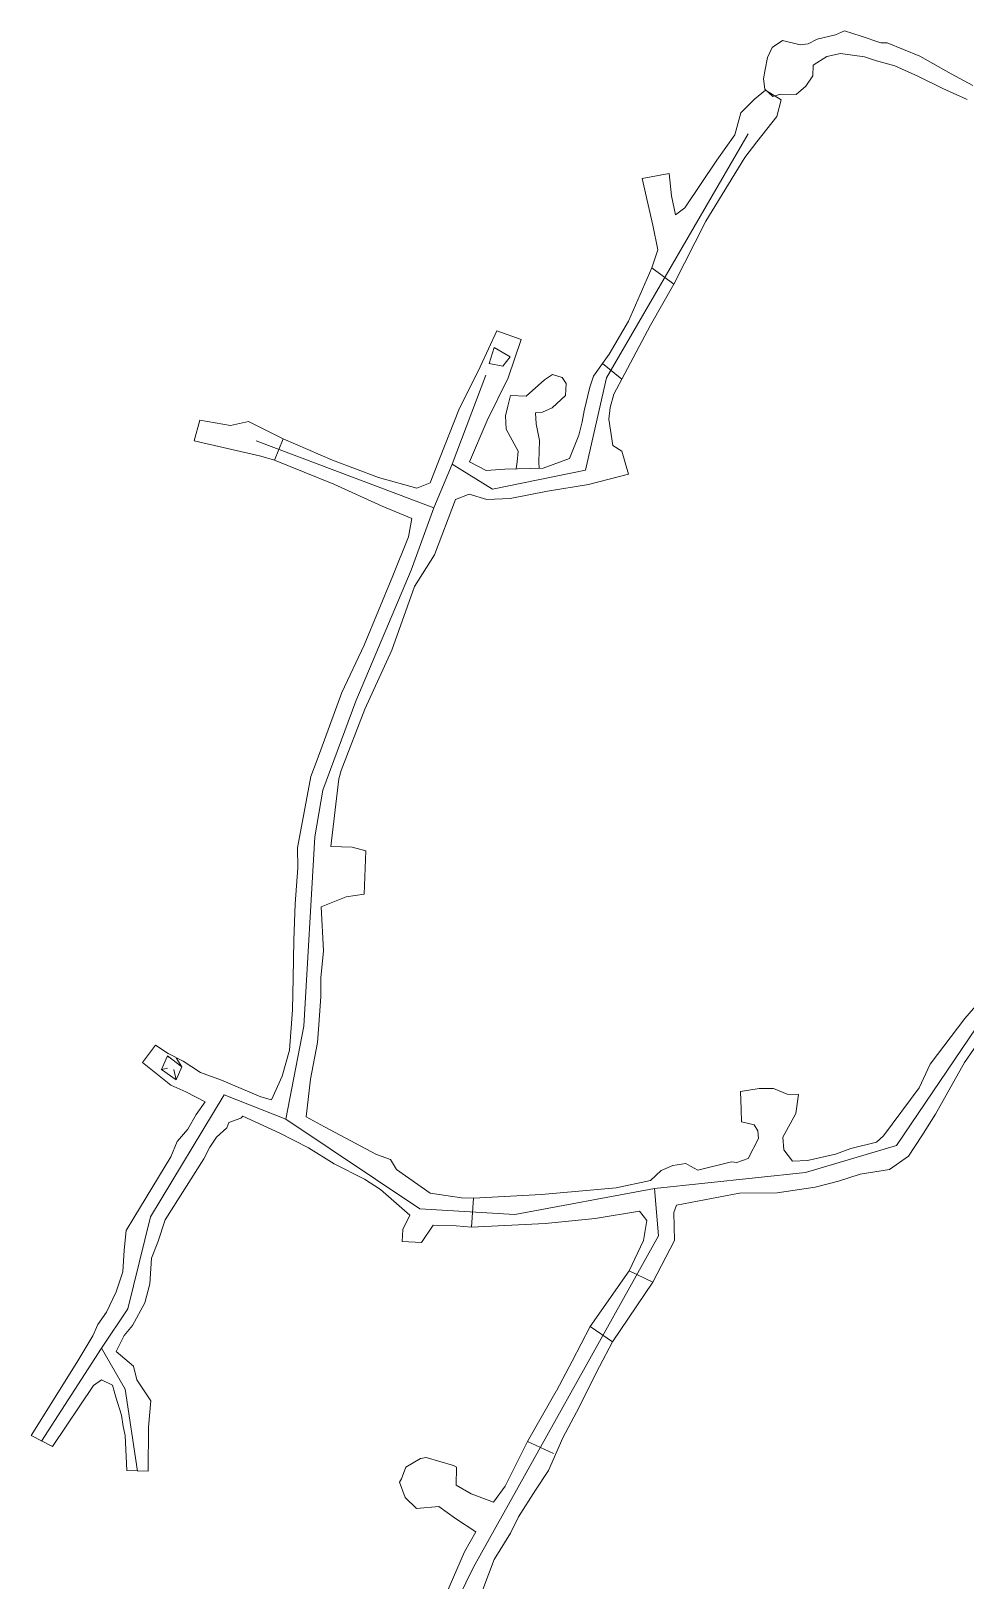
# Model space of a CAD drawing. Header units: millimetres. Extents: x 750402 to 750699, y 4169135 to 4169570.
# Drawn here: x 750420.1 to 750518.6, y 4169351.6 to 4169515 of the extents above; entities that cross this region are included whole.
import ezdxf

# ---------------------------------------------------------------- set-up
doc = ezdxf.new("R2010")
doc.units = ezdxf.units.MM
doc.layers.add('DESEN', color=4, linetype='Continuous', lineweight=30)
doc.layers.add('GEOFENCE', color=3, linetype='Continuous', lineweight=0)

msp = doc.modelspace()

# ---------------------------------------------------------------- linework, layer by layer
at = {"layer": 'DESEN', "lineweight": 0}
for p, q in [((750505.8, 4169514.98, 825.62), (750504.86, 4169514.58, 825.64)), ((750507.56, 4169514.42, 825.49), (750505.8, 4169514.98, 825.62)), ((750498.19, 4169513.24, 825.34), (750497.68, 4169512.19, 825.4)), ((750499.27, 4169513.99, 825.58), (750498.19, 4169513.24, 825.34)), ((750501.14, 4169513.51, 825.02), (750499.27, 4169513.99, 825.58)), ((750501.98, 4169513.61, 825.49), (750501.14, 4169513.51, 825.02)), ((750502.93, 4169514.11, 825.54), (750501.98, 4169513.61, 825.49)), ((750504.86, 4169514.58, 825.64), (750502.93, 4169514.11, 825.54)), ((750509.64, 4169513.73, 825.44), (750507.56, 4169514.42, 825.49)), ((750510.28, 4169513.72, 826.46), (750509.64, 4169513.73, 825.44)), ((750513.72, 4169512.31, 825.3), (750510.28, 4169513.72, 826.46)), ((750513.72, 4169512.31, 825.3), (750510.28, 4169513.72, 826.46)), ((750497.68, 4169512.19, 825.4), (750497.43, 4169510.93, 825.53)), ((750502.51, 4169511.39, 825.43), (750503.94, 4169512.3, 825.43)), ((750503.94, 4169512.3, 825.43), (750505.38, 4169512.59, 825.36)), ((750505.38, 4169512.59, 825.36), (750507.91, 4169512.24, 825.34)), ((750507.91, 4169512.24, 825.34), (750509.17, 4169511.83, 825.3)), ((750509.17, 4169511.83, 825.3), (750511.11, 4169511.32, 825.29)), ((750517.05, 4169510.46, 824.98), (750513.72, 4169512.31, 825.3)), ((750497.43, 4169510.93, 825.53), (750497.27, 4169509.95, 825.67)), ((750497.27, 4169509.95, 825.67), (750497.39, 4169508.85, 825.28)), ((750501.71, 4169509.16, 825.51), (750502.47, 4169510.24, 825.29)), ((750502.47, 4169510.24, 825.29), (750502.51, 4169511.39, 825.43)), ((750502.47, 4169510.24, 825.29), (750502.51, 4169511.39, 825.43)), ((750511.11, 4169511.32, 825.29), (750513.51, 4169510.23, 825.16)), ((750511.11, 4169511.32, 825.29), (750513.51, 4169510.23, 825.16)), ((750513.51, 4169510.23, 825.16), (750516.17, 4169508.92, 825.06)), ((750519.32, 4169509.23, 824.9), (750517.05, 4169510.46, 824.98)), ((750497.49, 4169508.73, 827.97), (750496.31, 4169507.8, 828.06)), ((750497.39, 4169508.85, 825.28), (750498.25, 4169508.08, 825.29)), ((750499.11, 4169507.73, 828.27), (750497.49, 4169508.73, 827.97)), ((750498.25, 4169508.08, 825.29), (750499.04, 4169508.32, 825.68)), ((750499.04, 4169508.32, 825.68), (750500.71, 4169508.27, 825.45)), ((750500.71, 4169508.27, 825.45), (750501.71, 4169509.16, 825.51)), ((750500.71, 4169508.27, 825.45), (750501.71, 4169509.16, 825.51)), ((750516.17, 4169508.92, 825.06), (750518.74, 4169507.74, 824.94)), ((750495.57, 4169507.06, 828.33), (750494.86, 4169506.36, 828.33)), ((750496.31, 4169507.8, 828.06), (750495.57, 4169507.06, 828.33)), ((750498.68, 4169505.97, 828.35), (750499.11, 4169507.73, 828.27)), ((750494.86, 4169506.36, 828.33), (750494.23, 4169504.04, 828.37)), ((750496.55, 4169503.31, 828.48), (750498.68, 4169505.97, 828.35)), ((750494.23, 4169504.04, 828.37), (750492.34, 4169501.36, 829.16)), ((750495.29, 4169501.66, 828.85), (750496.55, 4169503.31, 828.48)), ((750492.34, 4169501.36, 829.16), (750488.98, 4169496.35, 830.33)), ((750491.17, 4169494.92, 830.36), (750495.29, 4169501.66, 828.85)), ((750487.32, 4169499.95, 831.03), (750484.49, 4169499.43, 831.07)), ((750484.49, 4169499.43, 831.07), (750485.1, 4169496.64, 830.96)), ((750487.58, 4169497.6, 830.92), (750487.32, 4169499.95, 831.03)), ((750487.99, 4169495.59, 830.76), (750487.58, 4169497.6, 830.92)), ((750485.1, 4169496.64, 830.96), (750485.6, 4169494.5, 830.99)), ((750488.98, 4169496.35, 830.33), (750487.99, 4169495.59, 830.76)), ((750485.6, 4169494.5, 830.99), (750486.12, 4169491.91, 831.08)), ((750487.81, 4169488.31, 831.47), (750491.17, 4169494.92, 830.36)), ((750486.12, 4169491.91, 831.08), (750485.48, 4169490.03, 831.3)), ((750485.48, 4169490.03, 831.3), (750483.02, 4169484.39, 831.73)), ((750487.81, 4169488.31, 831.47), (750485.48, 4169490.03, 831.3)), ((750485.37, 4169483.96, 831.66), (750487.81, 4169488.31, 831.47)), ((750483.02, 4169484.39, 831.73), (750480.99, 4169480.93, 831.92)), ((750482.33, 4169478.27, 832.36), (750485.37, 4169483.96, 831.66)), ((750469.15, 4169483.37, 831.9), (750467.39, 4169479.57, 831.8)), ((750471.71, 4169482.47, 831.9), (750469.15, 4169483.37, 831.9)), ((750470.37, 4169478.44, 831.8), (750471.71, 4169482.47, 831.9)), ((750468.35, 4169479.94, 834.32), (750468.89, 4169481.63, 834.34)), ((750468.89, 4169481.63, 834.34), (750470.58, 4169480.63, 834.48)), ((750470.58, 4169480.63, 834.48), (750469.8, 4169479.67, 834.45)), ((750480.99, 4169480.93, 831.92), (750480.29, 4169479.92, 832.33)), ((750467.39, 4169479.57, 831.8), (750465.17, 4169475.06, 831.8)), ((750469.8, 4169479.67, 834.45), (750468.35, 4169479.94, 834.32)), ((750480.29, 4169479.92, 832.33), (750479.34, 4169478.6, 832.29)), ((750482.33, 4169478.27, 832.36), (750480.29, 4169479.92, 832.33)), ((750468.15, 4169473.93, 831.8), (750470.37, 4169478.44, 831.8)), ((750474.18, 4169478.23, 838.82), (750472.26, 4169476.5, 838.87)), ((750475.02, 4169478.79, 838.42), (750474.18, 4169478.23, 838.82)), ((750476.04, 4169478.47, 837.94), (750475.02, 4169478.79, 838.42)), ((750476.46, 4169477.82, 838.23), (750476.04, 4169478.47, 837.94)), ((750476.41, 4169476.55, 838.18), (750476.46, 4169477.82, 838.23)), ((750478.97, 4169477.44, 832.27), (750478.35, 4169474.96, 832.27)), ((750479.34, 4169478.6, 832.29), (750478.97, 4169477.44, 832.27)), ((750481.49, 4169476.69, 832.43), (750482.33, 4169478.27, 832.36)), ((750470.6, 4169476.55, 839.59), (750470.31, 4169475.44, 838.55)), ((750472.26, 4169476.5, 838.87), (750470.6, 4169476.55, 839.59)), ((750474.99, 4169475.27, 837.22), (750476.41, 4169476.55, 838.18)), ((750481.1, 4169475.3, 832.4), (750481.49, 4169476.69, 832.43)), ((750465.17, 4169475.06, 831.8), (750463.18, 4169470.05, 831.79)), ((750470.31, 4169475.44, 838.55), (750470.08, 4169474.42, 838.13)), ((750470.08, 4169474.42, 838.13), (750470.14, 4169473.01, 836.85)), ((750473.24, 4169474.72, 836.91), (750473.99, 4169474.8, 836.95)), ((750473.31, 4169473.59, 837.03), (750473.24, 4169474.72, 836.91)), ((750473.99, 4169474.8, 836.95), (750474.99, 4169475.27, 837.22)), ((750478.35, 4169474.96, 832.27), (750478.17, 4169473.79, 832.2)), ((750480.98, 4169474.08, 832.24), (750481.1, 4169475.3, 832.4)), ((750481.38, 4169471.29, 832.23), (750480.98, 4169474.08, 832.24)), ((750437.85, 4169473.96, 831.54), (750437.27, 4169471.78, 831.54)), ((750441.09, 4169473.41, 831.47), (750437.85, 4169473.96, 831.54)), ((750443, 4169473.81, 831.43), (750441.09, 4169473.41, 831.47)), ((750446.65, 4169471.99, 831.5), (750443, 4169473.81, 831.43)), ((750466.27, 4169469.57, 831.84), (750468.15, 4169473.93, 831.8)), ((750470.14, 4169473.01, 836.85), (750471.41, 4169470.7, 835.24)), ((750473.64, 4169471.82, 835.55), (750473.31, 4169473.59, 837.03)), ((750477.81, 4169472.37, 832.27), (750476.81, 4169469.91, 832.27)), ((750478.17, 4169473.79, 832.2), (750477.81, 4169472.37, 832.27)), ((750437.27, 4169471.78, 831.54), (750444.28, 4169470.17, 831.4)), ((750446.65, 4169471.99, 831.5), (750445.72, 4169469.76, 831.5)), ((750451.86, 4169469.76, 831.54), (750446.65, 4169471.99, 831.5)), ((750473.6, 4169469.58, 833.45), (750473.64, 4169471.82, 835.55)), ((750482.32, 4169470.71, 832.46), (750481.38, 4169471.29, 832.23)), ((750444.28, 4169470.17, 831.4), (750445.72, 4169469.76, 831.5)), ((750445.72, 4169469.76, 831.5), (750451.99, 4169467.21, 831.55)), ((750456.68, 4169467.93, 831.58), (750451.86, 4169469.76, 831.54)), ((750463.18, 4169470.05, 831.79), (750462.13, 4169467.35, 831.78)), ((750468.04, 4169468.65, 831.84), (750466.27, 4169469.57, 831.84)), ((750471.29, 4169469.58, 833.7), (750471.21, 4169468.82, 832.58)), ((750471.41, 4169470.7, 835.24), (750471.29, 4169469.58, 833.7)), ((750473.61, 4169468.88, 832.2), (750473.6, 4169469.58, 833.45)), ((750476.81, 4169469.91, 832.27), (750474.05, 4169468.89, 832.13)), ((750483.03, 4169468.29, 832.56), (750482.32, 4169470.71, 832.46)), ((750460.73, 4169466.79, 831.78), (750456.68, 4169467.93, 831.58)), ((750470.01, 4169468.8, 832.77), (750468.04, 4169468.65, 831.84)), ((750474.05, 4169468.89, 832.13), (750470.01, 4169468.8, 832.77)), ((750478.82, 4169467.17, 832.16), (750483.03, 4169468.29, 832.56)), ((750451.99, 4169467.21, 831.55), (750457.09, 4169464.91, 831.6)), ((750462.13, 4169467.35, 831.78), (750460.73, 4169466.79, 831.78)), ((750464.8, 4169465.59, 831.82), (750466.24, 4169466.18, 831.8)), ((750466.24, 4169466.18, 831.8), (750468.09, 4169465.59, 832.06)), ((750470.56, 4169465.72, 832.16), (750474.5, 4169466.49, 832.33)), ((750474.5, 4169466.49, 832.33), (750478.82, 4169467.17, 832.16)), ((750457.09, 4169464.91, 831.6), (750460.19, 4169463.61, 831.71)), ((750462.6, 4169459.78, 831.81), (750464.8, 4169465.59, 831.82)), ((750468.09, 4169465.59, 832.06), (750470.56, 4169465.72, 832.16)), ((750460.19, 4169463.61, 831.71), (750459.85, 4169461.67, 831.76)), ((750459.85, 4169461.67, 831.76), (750458.21, 4169457.57, 831.98)), ((750460.48, 4169456.43, 831.95), (750462.6, 4169459.78, 831.81)), ((750458.21, 4169457.57, 831.98), (750455.17, 4169450.24, 831.61)), ((750458.09, 4169449.73, 831.63), (750460.48, 4169456.43, 831.95)), ((750455.17, 4169450.24, 831.61), (750452.84, 4169445.27, 831.47)), ((750455.26, 4169443.51, 831.41), (750458.09, 4169449.73, 831.63)), ((750452.84, 4169445.27, 831.47), (750450.22, 4169438.16, 831.22)), ((750452.76, 4169437.03, 831.27), (750455.26, 4169443.51, 831.41)), ((750450.22, 4169438.16, 831.22), (750449.56, 4169436.42, 830.9)), ((750452.51, 4169436.16, 830.94), (750452.76, 4169437.03, 831.27)), ((750449.56, 4169436.42, 830.9), (750448.16, 4169428.89, 831.24)), ((750451.65, 4169429.05, 831.09), (750452.51, 4169436.16, 830.94)), ((750448.16, 4169428.89, 831.24), (750448.2, 4169426.79, 830.83)), ((750453.93, 4169428.98, 830.88), (750451.65, 4169429.05, 831.09)), ((750455.34, 4169428.58, 831.06), (750453.93, 4169428.98, 830.88)), ((750455.17, 4169424, 830.89), (750455.34, 4169428.58, 831.06)), ((750448.2, 4169426.79, 830.83), (750447.9, 4169423.01, 830.83)), ((750450.64, 4169422.66, 830.88), (750453.27, 4169423.74, 830.83)), ((750453.27, 4169423.74, 830.83), (750455.17, 4169424, 830.89)), ((750447.9, 4169423.01, 830.83), (750447.77, 4169419.17, 830.55)), ((750450.88, 4169418.03, 830.65), (750450.64, 4169422.66, 830.88)), ((750447.77, 4169419.17, 830.55), (750447.69, 4169415.16, 830.48)), ((750450.62, 4169415.21, 830.46), (750450.88, 4169418.03, 830.65)), ((750523.68, 4169416.96, 827.9), (750518.49, 4169410.91, 828.09)), ((750450.62, 4169413.24, 830.42), (750450.62, 4169415.21, 830.46)), ((750447.69, 4169415.16, 830.48), (750447.64, 4169411.81, 830.22)), ((750450.42, 4169410.75, 830.22), (750450.62, 4169413.24, 830.42)), ((750447.64, 4169411.81, 830.22), (750447.32, 4169407.56, 830.14)), ((750450.27, 4169408.38, 830.27), (750450.42, 4169410.75, 830.22)), ((750518.49, 4169410.91, 828.09), (750514.84, 4169406.1, 828.6)), ((750518.45, 4169406.27, 828.46), (750521.37, 4169410.5, 828.09)), ((750433.2, 4169408.11, 830.37), (750431.81, 4169406.26, 830.37)), ((750434.52, 4169407.21, 830.37), (750433.2, 4169408.11, 830.37)), ((750436.11, 4169406.41, 830.08), (750434.52, 4169407.21, 830.37)), ((750447.32, 4169407.56, 830.14), (750446.53, 4169404.85, 829.85)), ((750449.53, 4169404.53, 830.08), (750450.27, 4169408.38, 830.27)), ((750431.81, 4169406.26, 830.37), (750434.8, 4169403.89, 830.18)), ((750433.82, 4169405.53, 832.66), (750434.45, 4169406.98, 832.54)), ((750433.82, 4169405.53, 832.66), (750434.46, 4169405.67, 835.56)), ((750435.38, 4169404.44, 832.48), (750433.82, 4169405.53, 832.66)), ((750434.45, 4169406.98, 832.54), (750435.98, 4169405.83, 832.54)), ((750434.45, 4169406.98, 832.54), (750434.55, 4169406.84, 835.57)), ((750435.38, 4169404.44, 832.48), (750435.13, 4169405.53, 835.46)), ((750435.98, 4169405.83, 832.54), (750435.37, 4169406.77, 835.64)), ((750435.98, 4169405.83, 832.54), (750435.38, 4169404.44, 832.48)), ((750437.92, 4169405.23, 829.99), (750436.11, 4169406.41, 830.08)), ((750514.84, 4169406.1, 828.6), (750513.68, 4169403.62, 828.63)), ((750515.39, 4169400.82, 828.78), (750518.45, 4169406.27, 828.46)), ((750434.8, 4169403.89, 830.18), (750436.4, 4169403.18, 830)), ((750440.13, 4169404.41, 830.15), (750437.92, 4169405.23, 829.99)), ((750440.13, 4169404.41, 830.15), (750444.29, 4169402.66, 830.21)), ((750446.53, 4169404.85, 829.85), (750445.42, 4169402.35, 829.97)), ((750449.05, 4169400.54, 829.76), (750449.53, 4169404.53, 830.08)), ((750436.4, 4169403.18, 830), (750438.42, 4169402.14, 829.83)), ((750438.42, 4169402.14, 829.83), (750437.47, 4169400.81, 829.95)), ((750445.42, 4169402.35, 829.97), (750444.29, 4169402.66, 830.21)), ((750496.79, 4169403.54, 829.22), (750494.85, 4169403.21, 829.31)), ((750494.85, 4169403.21, 829.31), (750494.92, 4169401.36, 829.18)), ((750498.33, 4169403.52, 829.15), (750496.79, 4169403.54, 829.22)), ((750499.76, 4169402.95, 829.18), (750498.33, 4169403.52, 829.15)), ((750500.94, 4169402.9, 829.27), (750499.76, 4169402.95, 829.18)), ((750500.67, 4169400.9, 829.09), (750500.94, 4169402.9, 829.27)), ((750513.68, 4169403.62, 828.63), (750509.91, 4169398.54, 828.87)), ((750437.47, 4169400.81, 829.95), (750436.58, 4169399.23, 829.79)), ((750442.39, 4169400.63, 829.87), (750442.17, 4169400.42, 829.95)), ((750442.39, 4169400.63, 829.87), (750446.3, 4169398.84, 829.68)), ((750451, 4169399.48, 829.84), (750449.05, 4169400.54, 829.76)), ((750494.92, 4169401.36, 829.18), (750494.94, 4169400.02, 829.35)), ((750499.31, 4169398.39, 829.05), (750500.67, 4169400.9, 829.09)), ((750513.93, 4169398.54, 828.8), (750515.39, 4169400.82, 828.78)), ((750436.58, 4169399.23, 829.79), (750435.47, 4169397.93, 829.97)), ((750439.62, 4169398.39, 829.82), (750440.7, 4169399.39, 829.77)), ((750439.62, 4169398.39, 829.82), (750440.7, 4169399.39, 829.77)), ((750439.62, 4169398.39, 829.82), (750440.7, 4169399.39, 829.77)), ((750440.7, 4169399.39, 829.77), (750440.93, 4169399.96, 830.05)), ((750440.93, 4169399.96, 830.05), (750442.17, 4169400.42, 829.95)), ((750454.29, 4169397.75, 829.63), (750451, 4169399.48, 829.84)), ((750494.94, 4169400.02, 829.35), (750496.27, 4169399.7, 829.13)), ((750496.27, 4169399.7, 829.13), (750496.67, 4169399.08, 828.98)), ((750496.67, 4169399.08, 828.98), (750496.72, 4169398.27, 829.04)), ((750435.47, 4169397.93, 829.97), (750434.79, 4169396.32, 829.87)), ((750438.27, 4169396.12, 829.89), (750438.92, 4169397.34, 829.77)), ((750438.92, 4169397.34, 829.77), (750439.62, 4169398.39, 829.82)), ((750446.3, 4169398.84, 829.68), (750449.31, 4169397.27, 829.71)), ((750449.31, 4169397.27, 829.71), (750452.01, 4169395.59, 829.34)), ((750456.48, 4169396.59, 829.31), (750454.29, 4169397.75, 829.63)), ((750496.72, 4169398.27, 829.04), (750495.64, 4169396.14, 828.79)), ((750499.4, 4169397.06, 829), (750499.31, 4169398.39, 829.05)), ((750509.17, 4169397.88, 828.61), (750506.45, 4169397.2, 828.78)), ((750509.91, 4169398.54, 828.87), (750509.17, 4169397.88, 828.61)), ((750512.53, 4169396.39, 828.99), (750513.93, 4169398.54, 828.8)), ((750434.79, 4169396.32, 829.87), (750430.89, 4169389.89, 829.84)), ((750434.22, 4169389.71, 829.91), (750438.27, 4169396.12, 829.89)), ((750434.22, 4169389.71, 829.91), (750438.27, 4169396.12, 829.89)), ((750452.01, 4169395.59, 829.34), (750455.21, 4169393.99, 829.31)), ((750457.94, 4169396.06, 829.82), (750456.48, 4169396.59, 829.31)), ((750458.6, 4169394.98, 829.64), (750457.94, 4169396.06, 829.82)), ((750458.6, 4169394.98, 829.64), (750457.94, 4169396.06, 829.82)), ((750489.09, 4169395.62, 829.45), (750487.69, 4169395.42, 829.47)), ((750489.58, 4169395.35, 829.41), (750489.09, 4169395.62, 829.45)), ((750493.88, 4169395.81, 829.29), (750490.33, 4169394.93, 829.28)), ((750494.46, 4169395.72, 828.78), (750493.88, 4169395.81, 829.29)), ((750495.64, 4169396.14, 828.79), (750494.46, 4169395.72, 828.78)), ((750500.31, 4169395.86, 828.85), (750499.4, 4169397.06, 829)), ((750501.9, 4169395.95, 829.06), (750500.31, 4169395.86, 828.85)), ((750504.86, 4169396.62, 828.95), (750501.9, 4169395.95, 829.06)), ((750506.45, 4169397.2, 828.78), (750504.86, 4169396.62, 828.95)), ((750510.54, 4169394.98, 828.79), (750512.53, 4169396.39, 828.99)), ((750510.54, 4169394.98, 828.79), (750512.53, 4169396.39, 828.99)), ((750455.21, 4169393.99, 829.31), (750456.91, 4169392.89, 829.45)), ((750462.14, 4169392.5, 829.61), (750458.6, 4169394.98, 829.64)), ((750486.48, 4169394.88, 829.47), (750485.36, 4169393.83, 829.3)), ((750487.69, 4169395.42, 829.47), (750486.48, 4169394.88, 829.47)), ((750490.33, 4169394.93, 829.28), (750489.58, 4169395.35, 829.41)), ((750505.17, 4169393.77, 828.92), (750507.44, 4169394.49, 828.85)), ((750507.44, 4169394.49, 828.85), (750510.54, 4169394.98, 828.79)), ((750456.91, 4169392.89, 829.45), (750459.98, 4169390.17, 829.89)), ((750465.43, 4169392, 829.62), (750462.14, 4169392.5, 829.61)), ((750473.87, 4169392.36, 829.57), (750466.71, 4169391.97, 829.6)), ((750481.74, 4169393.05, 829.48), (750473.87, 4169392.36, 829.57)), ((750485.36, 4169393.83, 829.3), (750481.74, 4169393.05, 829.48)), ((750488.09, 4169391.24, 829.24), (750494.72, 4169392.52, 829.44)), ((750494.72, 4169392.52, 829.44), (750498.71, 4169392.53, 829.16)), ((750498.71, 4169392.53, 829.16), (750502.71, 4169393.13, 828.95)), ((750502.71, 4169393.13, 828.95), (750505.17, 4169393.77, 828.92)), ((750466.71, 4169391.97, 829.6), (750465.43, 4169392, 829.62)), ((750466.71, 4169391.97, 829.6), (750466.48, 4169388.92, 829.6)), ((750487.81, 4169390.46, 829.32), (750488.09, 4169391.24, 829.24)), ((750430.89, 4169389.89, 829.84), (750430.1, 4169388.56, 830.11)), ((750433.44, 4169387.33, 830.25), (750434.22, 4169389.71, 829.91)), ((750459.98, 4169390.17, 829.89), (750459.25, 4169388.69, 829.86)), ((750461.21, 4169387.3, 829.93), (750462.45, 4169389.13, 829.96)), ((750462.45, 4169389.13, 829.96), (750464.87, 4169389.07, 829.57)), ((750464.87, 4169389.07, 829.57), (750466.48, 4169388.92, 829.6)), ((750466.48, 4169388.92, 829.6), (750474.24, 4169389.3, 829.7)), ((750474.24, 4169389.3, 829.7), (750479.51, 4169389.83, 829.4)), ((750479.51, 4169389.83, 829.4), (750484.2, 4169390.6, 829.45)), ((750484.2, 4169390.6, 829.45), (750484.95, 4169389.63, 829.32)), ((750484.95, 4169389.63, 829.32), (750484.6, 4169387.52, 829.48)), ((750487.9, 4169387.52, 829.4), (750487.81, 4169390.46, 829.32)), ((750430.1, 4169388.56, 830.11), (750429.9, 4169386.5, 830.19)), ((750459.25, 4169388.69, 829.86), (750459.2, 4169387.42, 829.91)), ((750484.6, 4169387.52, 829.48), (750483.11, 4169384.31, 829.34)), ((750485.59, 4169383.14, 829.33), (750487.9, 4169387.52, 829.4)), ((750429.9, 4169386.5, 830.19), (750429.73, 4169384.21, 830.24)), ((750432.77, 4169385.66, 830.14), (750433.44, 4169387.33, 830.25)), ((750459.2, 4169387.42, 829.91), (750461.21, 4169387.3, 829.93)), ((750429.73, 4169384.21, 830.24), (750429.06, 4169382.11, 830.39)), ((750432.58, 4169382.94, 830.43), (750432.77, 4169385.66, 830.14)), ((750483.11, 4169384.31, 829.34), (750478.99, 4169378.46, 829.3)), ((750483.11, 4169384.31, 829.34), (750485.59, 4169383.14, 829.33)), ((750432.06, 4169380.94, 830.41), (750432.58, 4169382.94, 830.43)), ((750481.34, 4169376.82, 829.54), (750485.59, 4169383.14, 829.33)), ((750429.06, 4169382.11, 830.39), (750428.01, 4169379.95, 830.48)), ((750430.77, 4169378.57, 830.64), (750432.06, 4169380.94, 830.41)), ((750428.01, 4169379.95, 830.48), (750427.13, 4169378.65, 830.53)), ((750427.13, 4169378.65, 830.53), (750426.6, 4169377.47, 830.48)), ((750429.9, 4169377.51, 830.53), (750430.77, 4169378.57, 830.64)), ((750478.99, 4169378.46, 829.3), (750477.1, 4169374.8, 829.67)), ((750478.99, 4169378.46, 829.3), (750481.34, 4169376.82, 829.54)), ((750426.6, 4169377.47, 830.48), (750424.89, 4169374.66, 830.75)), ((750429.06, 4169375.82, 830.54), (750429.9, 4169377.51, 830.53)), ((750479.99, 4169374.22, 829.46), (750481.34, 4169376.82, 829.54)), ((750424.89, 4169374.66, 830.75), (750420.07, 4169366.96, 831.47)), ((750430.86, 4169374.26, 830.84), (750429.06, 4169375.82, 830.54)), ((750477.1, 4169374.8, 829.67), (750475.46, 4169371.66, 829.67)), ((750426.64, 4169372.25, 830.83), (750427.5, 4169372.82, 830.69)), ((750427.5, 4169372.82, 830.69), (750428.67, 4169372.27, 830.76)), ((750431.24, 4169372.83, 830.79), (750430.86, 4169374.26, 830.84)), ((750432.7, 4169370.62, 830.82), (750431.24, 4169372.83, 830.79)), ((750477.57, 4169369.41, 829.83), (750479.99, 4169374.22, 829.46)), ((750422.32, 4169365.81, 831.41), (750426.64, 4169372.25, 830.83)), ((750428.67, 4169372.27, 830.76), (750429.01, 4169371, 830.94)), ((750475.4, 4169371.65, 830), (750472.38, 4169366.34, 829.7)), ((750429.61, 4169369.09, 831.29), (750429.01, 4169371, 830.94)), ((750432.7, 4169370.62, 830.82), (750432.46, 4169367.86, 830.97)), ((750429.8, 4169367.93, 831.29), (750429.61, 4169369.09, 831.29)), ((750429.99, 4169366.98, 831.29), (750429.8, 4169367.93, 831.29)), ((750432.46, 4169367.86, 830.97), (750432.4, 4169363.19, 831.07)), ((750476.12, 4169366.72, 829.56), (750477.57, 4169369.41, 829.83)), ((750420.07, 4169366.96, 831.47), (750422.32, 4169365.81, 831.41)), ((750430.16, 4169363.26, 831.06), (750429.99, 4169366.98, 831.29)), ((750472.38, 4169366.34, 829.7), (750470.04, 4169361.63, 829.47)), ((750472.38, 4169366.34, 829.7), (750475.12, 4169365.08, 829.67)), ((750474.6, 4169363.29, 829.61), (750476.12, 4169366.72, 829.56)), ((750461.7, 4169364.65, 829.56), (750461.13, 4169364.54, 829.45)), ((750464.6, 4169363.81, 829.56), (750461.7, 4169364.65, 829.56)), ((750432.4, 4169363.19, 831.07), (750430.16, 4169363.26, 831.06)), ((750459.58, 4169363.63, 829.43), (750459.13, 4169362.41, 829.34)), ((750461.13, 4169364.54, 829.45), (750459.58, 4169363.63, 829.43)), ((750464.92, 4169363.61, 829.59), (750464.6, 4169363.81, 829.56)), ((750464.89, 4169361.74, 829.27), (750464.92, 4169363.61, 829.59)), ((750473.23, 4169361.21, 829.52), (750474.6, 4169363.29, 829.61)), ((750459.13, 4169362.41, 829.34), (750458.9, 4169362.04, 829.43)), ((750458.9, 4169362.04, 829.43), (750459.51, 4169360.43, 829.33)), ((750466.46, 4169360.83, 829.49), (750464.89, 4169361.74, 829.27)), ((750470.04, 4169361.63, 829.47), (750468.81, 4169359.95, 829.35)), ((750459.51, 4169360.43, 829.33), (750460.69, 4169359.27, 829.39)), ((750468.81, 4169359.95, 829.35), (750466.46, 4169360.83, 829.49)), ((750471.43, 4169358.41, 829.57), (750473.23, 4169361.21, 829.52)), ((750460.69, 4169359.27, 829.39), (750463.06, 4169359.49, 829.4)), ((750463.06, 4169359.49, 829.4), (750464.79, 4169358.23, 829.42)), ((750464.79, 4169358.23, 829.42), (750466.96, 4169356.8, 829.37)), ((750470.61, 4169356.67, 829.72), (750471.43, 4169358.41, 829.57)), ((750466.96, 4169356.8, 829.37), (750465.75, 4169354.7, 829.84)), ((750468.89, 4169353.88, 829.74), (750470.61, 4169356.67, 829.72)), ((750465.75, 4169354.7, 829.84), (750463.79, 4169350.17, 829.78)), ((750467.1, 4169349.14, 829.96), (750468.89, 4169353.88, 829.74))]:
    msp.add_line(p, q, dxfattribs=at)
at = {"layer": 'GEOFENCE'}
for p, q in [((750480.71, 4169478.44, 832.35), (750495.66, 4169504.14, 828.36)), ((750464.47, 4169469.34, 831.79), (750468.01, 4169478.7, 831.81)), ((750478.52, 4169468.68, 832.23), (750480.71, 4169478.44, 832.35)), ((750462.52, 4169464.74, 831.77), (750443.8, 4169471.77, 831.46)), ((750462.52, 4169464.74, 831.77), (750464.47, 4169469.34, 831.79)), ((750464.47, 4169469.34, 831.79), (750468.72, 4169466.71, 831.98)), ((750468.72, 4169466.71, 831.98), (750478.52, 4169468.68, 832.23)), ((750460.14, 4169458.16, 831.73), (750462.52, 4169464.74, 831.77)), ((750454.29, 4169444.35, 831.42), (750460.14, 4169458.16, 831.73)), ((750450.83, 4169434.97, 831.05), (750454.29, 4169444.35, 831.42)), ((750449.97, 4169430.05, 831.22), (750450.83, 4169434.97, 831.05)), ((750448.81, 4169410.11, 830.16), (750449.97, 4169430.05, 831.22)), ((750446.93, 4169400.3, 829.71), (750448.81, 4169410.11, 830.16)), ((750519.68, 4169409.93, 828.06), (750511.27, 4169397.54, 828.93)), ((750440.42, 4169402.86, 830.16), (750432.68, 4169390.02, 829.88)), ((750446.93, 4169400.3, 829.71), (750440.42, 4169402.86, 830.16)), ((750461.06, 4169390.85, 829.8), (750446.93, 4169400.3, 829.71)), ((750511.27, 4169397.54, 828.93), (750501.69, 4169394.69, 828.95)), ((750501.69, 4169394.69, 828.95), (750485.78, 4169393, 829.41)), ((750485.78, 4169393, 829.41), (750471.04, 4169390.27, 829.69)), ((750485.78, 4169393, 829.41), (750486.21, 4169388.02, 829.44)), ((750471.04, 4169390.27, 829.69), (750461.06, 4169390.85, 829.8)), ((750432.68, 4169390.02, 829.88), (750430.27, 4169380.33, 830.47)), ((750486.21, 4169388.02, 829.44), (750466.71, 4169353.1, 829.83)), ((750430.27, 4169380.33, 830.47), (750427.5, 4169376.16, 830.52)), ((750427.5, 4169376.16, 830.52), (750421.19, 4169366.38, 831.44)), ((750427.5, 4169376.16, 830.52), (750430, 4169371.85, 830.89)), ((750430, 4169371.85, 830.89), (750431.28, 4169363.22, 831.07)), ((750466.71, 4169353.1, 829.83), (750457.89, 4169335.15, 830.03))]:
    msp.add_line(p, q, dxfattribs=at)

doc.saveas('drawing.dxf')
